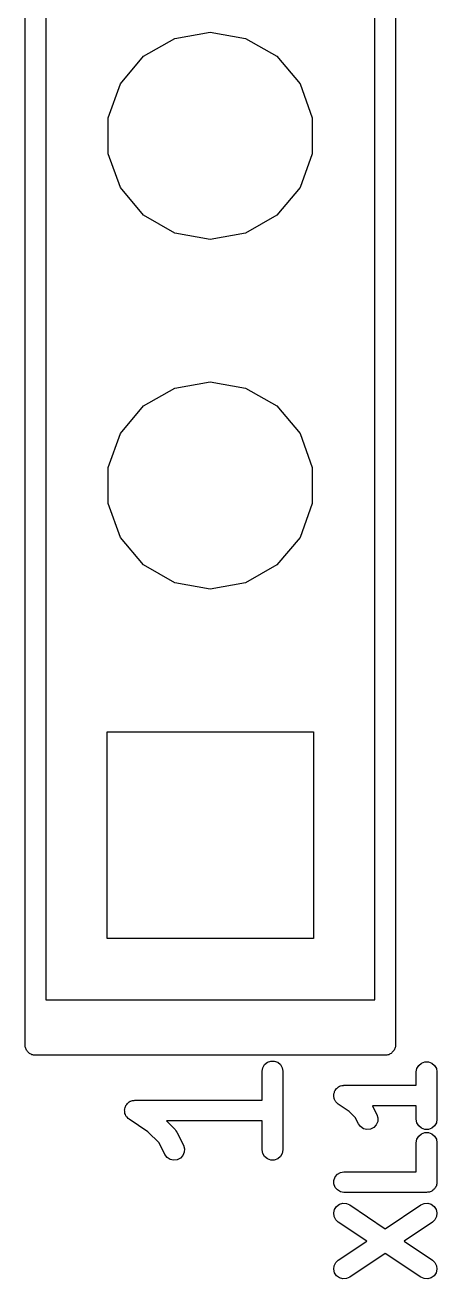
# Model space of a CAD drawing. Extents: x 103.2 to 159.1, y -150.7 to -109.
# Drawn here: x 103.16 to 106.15, y -149 to -139.9 of the extents above; entities that cross this region are included whole.
import ezdxf

# ---------------------------------------------------------------- set-up
doc = ezdxf.new("R2010")
doc.units = 0
doc.header["$MEASUREMENT"] = 0
doc.layers.add('BLACK', color=7, linetype='CONTINUOUS')

msp = doc.modelspace()

# ---------------------------------------------------------------- linework, layer by layer
at = {"layer": 'Black'}
for p, q in [((103.155, -147.304), (103.155, -131.81)), ((105.845, -131.81), (105.845, -147.304)), ((103.305, -131.885), (103.305, -146.975)), ((105.695, -146.975), (105.695, -131.885)), ((104.243, -139.993), (104.5, -139.947)), ((104.5, -139.947), (104.757, -139.993)), ((104.016, -140.123), (104.243, -139.993)), ((104.757, -139.993), (104.984, -140.123)), ((103.848, -140.324), (104.016, -140.123)), ((104.984, -140.123), (105.152, -140.324)), ((103.759, -140.569), (103.848, -140.324)), ((105.152, -140.324), (105.241, -140.569)), ((103.759, -140.831), (103.759, -140.569)), ((105.241, -140.569), (105.241, -140.831)), ((103.848, -141.077), (103.759, -140.831)), ((105.241, -140.831), (105.152, -141.077)), ((104.016, -141.277), (103.848, -141.077)), ((105.152, -141.077), (104.984, -141.277)), ((104.243, -141.408), (104.016, -141.277)), ((104.984, -141.277), (104.757, -141.408)), ((104.5, -141.453), (104.243, -141.408)), ((104.757, -141.408), (104.5, -141.453)), ((104.243, -142.533), (104.5, -142.487)), ((104.5, -142.487), (104.757, -142.533)), ((104.016, -142.663), (104.243, -142.533)), ((104.757, -142.533), (104.984, -142.663)), ((103.848, -142.864), (104.016, -142.663)), ((104.984, -142.663), (105.152, -142.864)), ((103.759, -143.109), (103.848, -142.864)), ((105.152, -142.864), (105.241, -143.109)), ((103.759, -143.371), (103.759, -143.109)), ((105.241, -143.109), (105.241, -143.371)), ((103.848, -143.617), (103.759, -143.371)), ((105.241, -143.371), (105.152, -143.617)), ((104.016, -143.817), (103.848, -143.617)), ((105.152, -143.617), (104.984, -143.817)), ((104.243, -143.948), (104.016, -143.817)), ((104.984, -143.817), (104.757, -143.948)), ((104.5, -143.993), (104.243, -143.948)), ((104.757, -143.948), (104.5, -143.993)), ((103.75, -146.53), (103.75, -145.03)), ((103.75, -145.03), (105.25, -145.03)), ((105.25, -145.03), (105.25, -146.53)), ((105.25, -146.53), (103.75, -146.53)), ((103.305, -146.975), (105.695, -146.975)), ((103.156, -147.311), (103.155, -147.304)), ((103.156, -147.317), (103.156, -147.311)), ((103.158, -147.323), (103.156, -147.317)), ((103.16, -147.33), (103.158, -147.323)), ((103.163, -147.335), (103.16, -147.33)), ((103.165, -147.342), (103.163, -147.335)), ((103.169, -147.347), (103.165, -147.342)), ((105.835, -147.342), (105.831, -147.347)), ((105.837, -147.335), (105.835, -147.342)), ((105.84, -147.33), (105.837, -147.335)), ((105.842, -147.323), (105.84, -147.33)), ((105.844, -147.317), (105.842, -147.323)), ((105.845, -147.304), (105.844, -147.311)), ((105.844, -147.311), (105.844, -147.317)), ((103.173, -147.352), (103.169, -147.347)), ((103.178, -147.357), (103.173, -147.352)), ((103.182, -147.362), (103.178, -147.357)), ((103.187, -147.365), (103.182, -147.362)), ((103.192, -147.369), (103.187, -147.365)), ((103.199, -147.371), (103.192, -147.369)), ((103.204, -147.375), (103.199, -147.371)), ((103.211, -147.376), (103.204, -147.375)), ((103.217, -147.378), (103.211, -147.376)), ((103.224, -147.378), (103.217, -147.378)), ((103.23, -147.379), (103.224, -147.378)), ((105.77, -147.379), (103.23, -147.379)), ((104.895, -147.446), (104.915, -147.429)), ((104.915, -147.429), (104.939, -147.421)), ((104.939, -147.421), (104.965, -147.421)), ((104.965, -147.421), (104.99, -147.429)), ((104.99, -147.429), (105.01, -147.446)), ((105.776, -147.378), (105.77, -147.379)), ((105.783, -147.378), (105.776, -147.378)), ((105.789, -147.376), (105.783, -147.378)), ((105.796, -147.375), (105.789, -147.376)), ((105.801, -147.371), (105.796, -147.375)), ((105.807, -147.369), (105.801, -147.371)), ((105.813, -147.365), (105.807, -147.369)), ((105.818, -147.362), (105.813, -147.365)), ((105.822, -147.357), (105.818, -147.362)), ((105.827, -147.352), (105.822, -147.357)), ((105.831, -147.347), (105.827, -147.352)), ((106.034, -147.435), (106.058, -147.426)), ((106.058, -147.426), (106.084, -147.426)), ((106.084, -147.426), (106.109, -147.435)), ((104.877, -147.494), (104.882, -147.469)), ((104.877, -147.705), (104.877, -147.494)), ((104.882, -147.469), (104.895, -147.446)), ((105.01, -147.446), (105.023, -147.469)), ((105.023, -147.469), (105.027, -147.494)), ((105.027, -147.494), (105.027, -148.066)), ((105.996, -147.5), (106.001, -147.474)), ((105.996, -147.596), (105.996, -147.5)), ((106.001, -147.474), (106.014, -147.452)), ((106.014, -147.452), (106.034, -147.435)), ((106.109, -147.435), (106.129, -147.452)), ((106.129, -147.452), (106.142, -147.474)), ((106.142, -147.474), (106.146, -147.5)), ((106.146, -147.5), (106.146, -147.843)), ((105.421, -147.617), (105.423, -147.614)), ((105.423, -147.614), (105.431, -147.609)), ((105.431, -147.609), (105.438, -147.604)), ((105.438, -147.604), (105.442, -147.603)), ((105.442, -147.603), (105.446, -147.601)), ((105.446, -147.601), (105.455, -147.599)), ((105.455, -147.599), (105.463, -147.597)), ((105.463, -147.597), (105.467, -147.597)), ((105.467, -147.597), (105.471, -147.596)), ((105.471, -147.596), (105.996, -147.596)), ((103.936, -147.708), (103.944, -147.706)), ((103.944, -147.706), (103.948, -147.706)), ((103.948, -147.706), (103.952, -147.705)), ((103.952, -147.705), (104.877, -147.705)), ((105.397, -147.667), (105.398, -147.663)), ((105.398, -147.675), (105.397, -147.667)), ((105.398, -147.658), (105.401, -147.65)), ((105.398, -147.663), (105.398, -147.658)), ((105.398, -147.684), (105.398, -147.675)), ((105.399, -147.688), (105.398, -147.684)), ((105.399, -147.692), (105.399, -147.688)), ((105.403, -147.701), (105.399, -147.692)), ((105.401, -147.65), (105.403, -147.641)), ((105.403, -147.641), (105.405, -147.638)), ((105.406, -147.709), (105.403, -147.701)), ((105.405, -147.638), (105.406, -147.634)), ((105.406, -147.634), (105.412, -147.627)), ((105.412, -147.627), (105.417, -147.62)), ((105.417, -147.62), (105.421, -147.617)), ((103.878, -147.775), (103.879, -147.771)), ((103.879, -147.784), (103.878, -147.775)), ((103.879, -147.767), (103.882, -147.759)), ((103.879, -147.771), (103.879, -147.767)), ((103.879, -147.793), (103.879, -147.784)), ((103.88, -147.797), (103.879, -147.793)), ((103.88, -147.801), (103.88, -147.797)), ((103.882, -147.759), (103.884, -147.75)), ((103.884, -147.75), (103.886, -147.747)), ((103.886, -147.747), (103.887, -147.743)), ((103.887, -147.743), (103.893, -147.736)), ((103.893, -147.736), (103.898, -147.728)), ((103.898, -147.728), (103.901, -147.726)), ((103.901, -147.726), (103.904, -147.723)), ((103.904, -147.723), (103.912, -147.718)), ((103.912, -147.718), (103.919, -147.713)), ((103.919, -147.713), (103.923, -147.712)), ((103.923, -147.712), (103.927, -147.71)), ((103.927, -147.71), (103.936, -147.708)), ((105.409, -147.712), (105.406, -147.709)), ((105.411, -147.716), (105.409, -147.712)), ((105.417, -147.722), (105.411, -147.716)), ((105.423, -147.729), (105.417, -147.722)), ((105.427, -147.731), (105.423, -147.729)), ((105.43, -147.734), (105.427, -147.731)), ((105.509, -147.787), (105.43, -147.734)), ((105.553, -147.83), (105.509, -147.787)), ((105.996, -147.746), (105.677, -147.746)), ((105.677, -147.746), (105.681, -147.752)), ((105.681, -147.752), (105.71, -147.809)), ((105.996, -147.843), (105.996, -147.746)), ((103.884, -147.809), (103.88, -147.801)), ((103.887, -147.818), (103.884, -147.809)), ((103.89, -147.821), (103.887, -147.818)), ((103.892, -147.825), (103.89, -147.821)), ((103.898, -147.831), (103.892, -147.825)), ((103.904, -147.838), (103.898, -147.831)), ((103.908, -147.84), (103.904, -147.838)), ((103.911, -147.843), (103.908, -147.84)), ((104.047, -147.934), (103.911, -147.843)), ((104.877, -147.855), (104.181, -147.855)), ((104.181, -147.855), (104.244, -147.918)), ((104.877, -148.066), (104.877, -147.855)), ((105.576, -147.876), (105.553, -147.83)), ((105.591, -147.897), (105.576, -147.876)), ((105.705, -147.884), (105.688, -147.903)), ((105.716, -147.86), (105.705, -147.884)), ((105.71, -147.809), (105.717, -147.834)), ((105.717, -147.834), (105.716, -147.86)), ((106.001, -147.869), (105.996, -147.843)), ((106.014, -147.891), (106.001, -147.869)), ((106.142, -147.869), (106.129, -147.891)), ((106.146, -147.843), (106.142, -147.869)), ((104.129, -148.015), (104.047, -147.934)), ((104.244, -147.918), (104.25, -147.927)), ((104.25, -147.927), (104.258, -147.937)), ((104.258, -147.937), (104.305, -148.032)), ((105.613, -147.912), (105.591, -147.897)), ((105.638, -147.918), (105.613, -147.912)), ((105.664, -147.915), (105.638, -147.918)), ((105.688, -147.903), (105.664, -147.915)), ((106.001, -147.989), (106.014, -147.966)), ((106.034, -147.908), (106.014, -147.891)), ((106.014, -147.966), (106.034, -147.949)), ((106.058, -147.917), (106.034, -147.908)), ((106.034, -147.949), (106.058, -147.94)), ((106.084, -147.917), (106.058, -147.917)), ((106.058, -147.94), (106.084, -147.94)), ((106.109, -147.908), (106.084, -147.917)), ((106.084, -147.94), (106.109, -147.949)), ((106.129, -147.891), (106.109, -147.908)), ((106.109, -147.949), (106.129, -147.966)), ((106.129, -147.966), (106.142, -147.989)), ((104.171, -148.099), (104.129, -148.015)), ((104.305, -148.032), (104.313, -148.057)), ((104.313, -148.057), (104.311, -148.083)), ((104.882, -148.091), (104.877, -148.066)), ((105.027, -148.066), (105.023, -148.091)), ((105.996, -148.014), (106.001, -147.989)), ((105.996, -148.225), (105.996, -148.014)), ((106.142, -147.989), (106.146, -148.014)), ((106.146, -148.014), (106.146, -148.3)), ((104.187, -148.12), (104.171, -148.099)), ((104.208, -148.135), (104.187, -148.12)), ((104.234, -148.141), (104.208, -148.135)), ((104.259, -148.138), (104.234, -148.141)), ((104.283, -148.126), (104.259, -148.138)), ((104.301, -148.107), (104.283, -148.126)), ((104.311, -148.083), (104.301, -148.107)), ((104.895, -148.114), (104.882, -148.091)), ((104.915, -148.131), (104.895, -148.114)), ((104.939, -148.14), (104.915, -148.131)), ((104.965, -148.14), (104.939, -148.14)), ((104.99, -148.131), (104.965, -148.14)), ((105.01, -148.114), (104.99, -148.131)), ((105.023, -148.091), (105.01, -148.114)), ((105.406, -148.262), (105.423, -148.243)), ((105.423, -148.243), (105.446, -148.23)), ((105.446, -148.23), (105.471, -148.225)), ((105.471, -148.225), (105.996, -148.225)), ((105.398, -148.287), (105.406, -148.262)), ((105.398, -148.313), (105.398, -148.287)), ((105.406, -148.338), (105.398, -148.313)), ((105.423, -148.357), (105.406, -148.338)), ((106.132, -148.343), (106.129, -148.348)), ((106.136, -148.338), (106.132, -148.343)), ((106.139, -148.331), (106.136, -148.338)), ((106.142, -148.326), (106.139, -148.331)), ((106.143, -148.319), (106.142, -148.326)), ((106.145, -148.313), (106.143, -148.319)), ((106.146, -148.3), (106.145, -148.306)), ((106.145, -148.306), (106.145, -148.313)), ((105.446, -148.37), (105.423, -148.357)), ((105.471, -148.375), (105.446, -148.37)), ((106.071, -148.375), (105.471, -148.375)), ((106.078, -148.374), (106.071, -148.375)), ((106.084, -148.374), (106.078, -148.374)), ((106.091, -148.372), (106.084, -148.374)), ((106.097, -148.37), (106.091, -148.372)), ((106.103, -148.367), (106.097, -148.37)), ((106.109, -148.365), (106.103, -148.367)), ((106.114, -148.361), (106.109, -148.365)), ((106.12, -148.357), (106.114, -148.361)), ((106.124, -148.352), (106.12, -148.357)), ((106.129, -148.348), (106.124, -148.352)), ((105.397, -148.524), (105.403, -148.498)), ((105.399, -148.55), (105.397, -148.524)), ((105.403, -148.498), (105.417, -148.477)), ((105.417, -148.477), (105.438, -148.461)), ((105.438, -148.461), (105.463, -148.454)), ((105.463, -148.454), (105.489, -148.456)), ((105.489, -148.456), (105.513, -148.466)), ((105.513, -148.466), (105.771, -148.638)), ((105.771, -148.638), (106.03, -148.466)), ((106.03, -148.466), (106.054, -148.456)), ((106.054, -148.456), (106.08, -148.454)), ((106.08, -148.454), (106.105, -148.461)), ((106.105, -148.461), (106.126, -148.477)), ((106.126, -148.477), (106.14, -148.498)), ((106.14, -148.498), (106.146, -148.524)), ((106.146, -148.524), (106.143, -148.55)), ((105.411, -148.573), (105.399, -148.55)), ((105.43, -148.591), (105.411, -148.573)), ((105.636, -148.729), (105.43, -148.591)), ((106.113, -148.591), (105.907, -148.729)), ((106.132, -148.573), (106.113, -148.591)), ((106.143, -148.55), (106.132, -148.573)), ((105.43, -148.866), (105.636, -148.729)), ((105.907, -148.729), (106.113, -148.866)), ((105.399, -148.908), (105.411, -148.884)), ((105.411, -148.884), (105.43, -148.866)), ((105.771, -148.819), (105.513, -148.991)), ((106.03, -148.991), (105.771, -148.819)), ((106.113, -148.866), (106.132, -148.884)), ((106.132, -148.884), (106.143, -148.908)), ((105.397, -148.933), (105.399, -148.908)), ((105.403, -148.959), (105.397, -148.933)), ((105.417, -148.98), (105.403, -148.959)), ((105.438, -148.996), (105.417, -148.98)), ((106.126, -148.98), (106.105, -148.996)), ((106.14, -148.959), (106.126, -148.98)), ((106.146, -148.933), (106.14, -148.959)), ((106.143, -148.908), (106.146, -148.933)), ((105.463, -149.003), (105.438, -148.996)), ((105.489, -149.001), (105.463, -149.003)), ((105.513, -148.991), (105.489, -149.001)), ((106.054, -149.001), (106.03, -148.991)), ((106.08, -149.003), (106.054, -149.001)), ((106.105, -148.996), (106.08, -149.003))]:
    msp.add_line(p, q, dxfattribs=at)

doc.saveas('drawing.dxf')
